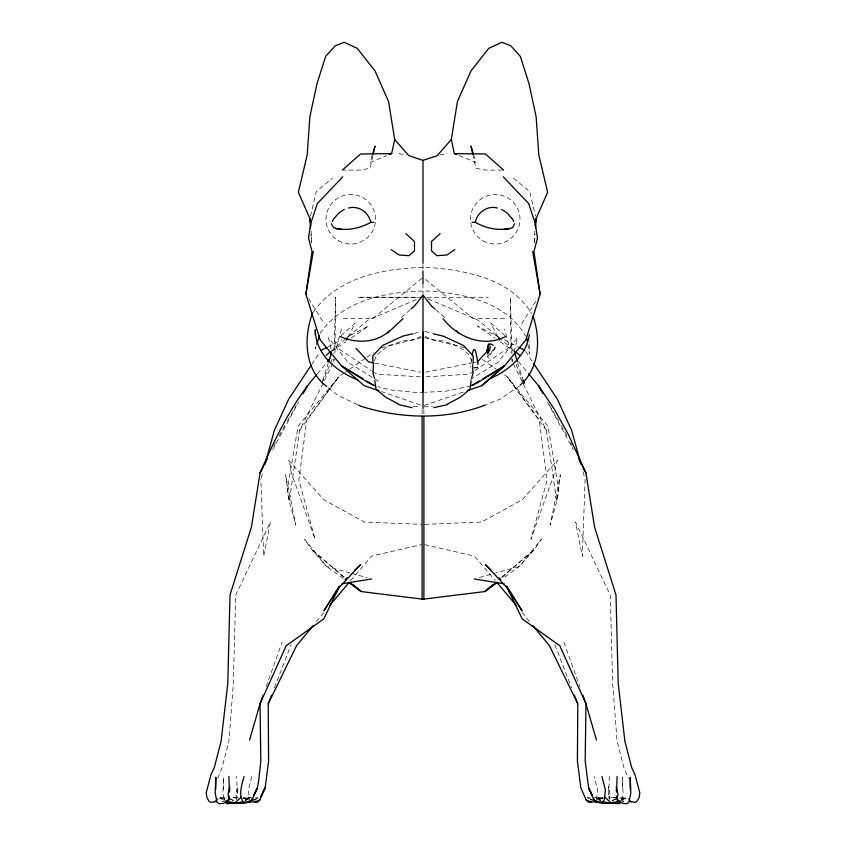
<?xml version="1.0" encoding="UTF-8"?>
<svg xmlns="http://www.w3.org/2000/svg" width="846" height="846" viewBox="0 0 846 846"><rect width="100%" height="100%" fill="white"/><g stroke="black" fill="none" stroke-linecap="round" stroke-linejoin="round"><path stroke-width="0.63" stroke-dasharray="4.23 3.17" d="M223.524 789.413L223.598 777.188L222.953 792.85L224.275 799.999M334.974 352.581L335.608 297.253L334.011 353.744M344.142 373.065L338.738 376.851L298.078 426.151L287.154 490.511L289.258 501.445L285.631 474.733L295.857 525.091L289.258 501.445L299.505 430.625L333.789 361.633L333.863 359M609.3 776.406L608.729 794.68L608.422 786.717L610.167 794.331L609.226 799.259M609.078 798.212L609.152 795.927L609.49 799.333M585.136 479.322L582.312 556.245L575.544 522.014L610.273 594.992L612.652 683.431L617.094 741.223L623.957 767.703L628.282 778.299M534.355 242.559L534.873 231.032M534.545 242.305L535.053 234.416M236.51 799.333L236.848 795.927L236.922 798.212M596.525 799.724L597.572 789.709L594.199 776.522M333.789 361.633L334.128 359.042M471.55 358.746L470.535 367.196M372.832 155.96L370.083 168.301L360.533 170.088L343.688 170.088M621.725 799.999L623.047 792.85L622.402 777.188L622.476 789.413M310.493 216.164L316.267 191.587L332.404 178.231M514.252 351.64L517.488 337.808L497.871 362.426L467.616 381.186M251.801 776.522L248.428 789.709L249.475 799.724M341.456 329.115L336.581 347.346L371.172 370.516M261.213 478.075L262.937 471.793M217.718 778.299L222.043 767.703L228.906 741.223L233.348 683.431L235.727 594.992L270.456 522.014L263.688 556.245L260.864 479.322M374.492 360.988L375.952 356.05L381.715 350.329L391.465 344.703L402.982 340.906L414.128 339.775L420.927 336.359M372.177 155.484L370.03 162.538L386.855 155.579M316.034 346.564L315.294 348.964L315.294 345.115M322.707 380.869L328.354 362.606M266.194 686.614L282.056 642.315M274.411 687.851L291.087 644.779M491.96 351.027L489.168 358.08L487.92 357.932L487.846 355.383M321.956 383.312L329.972 364.404M330.469 363.22L332.478 358.493M348.266 336.782L355.087 323.299L341.139 335.629M273.723 446.106L275.51 442.617M272.708 449.638L298.564 402.051M279.064 435.648L284.859 425.443M287.429 420.917L296.449 405.054M521.739 323.807L537.4 298.617M311.762 364.415L319.682 352.528M487.931 356.272L490.098 353.184M299.505 430.625L338.738 376.851L306.855 419.553L298.86 480.042L315.093 539.251L291.045 471.92L290.527 465.998L288.602 460.224L323.849 499.817L364.393 522.035L421.308 524.351M313.464 311.931C338.442 276.124 386.146 267.875 426.987 267.389C464.718 269.916 510.825 278.366 531.637 313.718M320.063 333.398C343.296 299.399 388.177 291.352 426.67 290.961C462.794 293.171 506.257 301.789 525.461 336.01M316.467 621.535L323.955 612.462M317.43 373.721L326.619 362.648M246.546 800.073L249.147 796.974L243.627 798.212M350.678 580.62L371.637 556.108L421.35 544.623M401.311 317.43L410.067 309.763M502.249 577.3L534.577 549.234L541.345 539.24L519.402 566.418L502.609 578.611M501.71 577.173L534.577 549.234L519.402 566.418L495.566 573.038M331.167 351.09L367.915 320.158L417.945 298.86M622.614 800.411L625.85 797.683L621.651 799.47L624.845 798.455L621.884 798.085L627.203 799.026M421.995 278.207L372.832 318.53L341.456 318.709M252.922 800.591L258.749 797.535L255.175 798.011M612.166 800.771L615.962 798.571M612.07 800.824L617.062 798.455M345.231 372.314L348.478 370.04M349.557 369.29L365.8 357.943M366.878 357.181L373.372 352.645M331.621 351.534L345.739 341.816M351.164 338.072L368.528 326.101L346.553 337.353M519.402 386.093L500.198 399.101L486.725 404.462M473.749 371.235L469.424 374.133L425.58 376.882M474.828 370.516L509.419 347.346L504.544 329.115M602.574 798.032L598.45 800.168L603.103 797.894M328.058 346.818L341.932 339.711M245.139 800.591L250.363 797.99L245.033 800.623M253.885 800.105L258.146 797.99M590.667 800.168L594.156 798.455M414.011 333.493L420.938 331.431M424.227 405.467L464.687 391.55M479.259 577.564L494.318 573.387M593.279 798.19L596.483 797.323M603.198 797.609L598.926 798.772L600.988 798.338L595.045 797.535M381.134 347.791L421.382 337.67M238.054 797.715L230.746 797.894M470.852 386.03L445.853 391.222L425.591 392.258M439.666 155.125L447.174 153.591M425.538 372.187L471.137 363.135M472.396 362.881L476.203 362.12M218.797 799.026L224.116 798.085L221.155 798.455L224.349 799.47L220.15 797.683L223.386 800.411M250.955 797.535L245.012 798.338L247.074 798.772L242.802 797.609M617.633 797.418L608.602 797.937M619.801 798.064L625.427 797.418M424.332 392.322L417.998 392.65L390.44 389.953L377.75 386.633M424.692 524.351L481.607 522.035L522.151 499.817L557.398 460.224L555.473 465.998L554.955 471.92L530.907 539.251L547.14 480.042L539.145 419.553L507.262 376.851L501.858 373.065M424.206 406.863L432.613 406.556M237.398 797.937L228.367 797.418M615.254 797.894L607.946 797.715M502.313 170.088L485.467 170.088L475.917 168.301L473.168 155.96M421.763 297.253L357.678 297.253L419.077 297.295M426.923 297.295L488.322 297.253M504.544 318.709L473.168 318.53L425.009 279.032M413.387 406.556L420.599 406.82M420.42 376.882L376.576 374.133L372.251 371.235M220.573 797.418L226.199 798.064M590.825 798.011L587.251 797.535L593.078 800.591M374.863 363.135L420.462 372.187M398.826 153.591L406.334 155.125M602.373 798.212L596.853 796.974L599.454 800.073M424.65 544.623L474.363 556.108L495.322 580.62M425.062 331.431L431.989 333.493M424.618 337.67L464.866 347.791M249.517 797.323L252.721 798.19M350.434 573.038L326.598 566.418L311.423 549.234L304.655 539.24L326.598 566.418L343.391 578.611M351.682 573.387L366.741 577.564M228.938 798.455L233.93 800.824M381.313 391.55L420.547 405.044M459.145 155.579L475.97 162.538L473.823 155.484M428.055 298.86L478.085 320.158L514.833 351.09M230.038 798.571L233.834 800.771M357.467 404.6L337.892 395.389L327.73 387.246M251.844 798.455L255.333 800.168M242.897 797.894L247.55 800.168L243.426 798.032M600.967 800.623L595.637 797.99L600.861 800.591M587.854 797.99L592.115 800.105M425.073 336.359L431.872 339.775L443.018 340.906L454.535 344.703L464.285 350.329L470.048 356.05L471.508 360.988M499.447 337.353L477.472 326.101L494.836 338.072M504.068 339.711L517.942 346.818M378.384 381.186L348.129 362.426L328.512 337.808L331.748 351.64M500.261 341.816L514.379 351.534M482.368 359.455L496.443 369.29M435.933 309.763L444.689 317.43M513.596 178.231L529.733 191.587L535.507 216.164M344.29 577.173L311.423 549.234L343.751 577.3M504.861 335.629L490.913 323.299L497.734 336.782M518.545 361.644L527.735 372.716M522.045 612.462L529.533 621.535M546.495 430.625L507.262 376.851L547.922 426.151L558.846 490.511L556.742 501.445L550.143 525.091L560.369 474.733L556.742 501.445L546.495 430.625L512.211 361.633L511.872 359.042M525.599 351.45L532.79 362.257M308.6 298.617L324.261 323.807M549.551 405.054L558.572 420.917M561.141 425.443L566.936 435.648M547.436 402.051L573.292 449.638M570.49 442.617L572.277 446.106M516.028 364.404L522.045 378.585M554.913 644.779L571.589 687.851M563.944 642.315L579.806 686.614M517.646 362.606L522.542 378.437M583.063 471.793L584.787 478.075M236.774 799.259L235.833 794.331L237.578 786.717L237.271 794.68L236.7 776.406M527.819 344.185L529.374 353.861L529.374 341.054M310.947 234.416L311.455 242.305M311.127 231.032L311.645 242.559M511.989 353.744L510.392 297.253L511.026 352.581M512.137 359L512.211 361.633M423.899 409.718L423.899 415.132M423 264.661L423 269.937M423 283.844L423 294.175M422.101 409.718L422.101 415.132M224.973 798.677L223.841 800.929L222.382 801.786L224.973 798.677M623.618 801.786L622.159 800.929L621.027 798.677L623.618 801.786M338.379 240.708A24.777 24.777 0 0 0 375.539 219.251A24.777 24.777 0 0 0 338.379 197.795A24.777 24.777 0 0 0 338.379 240.708M482.844 240.708A24.777 24.777 0 0 0 520.004 219.251A24.777 24.777 0 0 0 482.844 197.795A24.777 24.777 0 0 0 482.844 240.708"/><path stroke-width="1.27" d="M574.455 695.232L577.786 703.84L577.395 760.988L580.832 787.827L586.257 800.052L588.33 802.145L595.013 801.849L596.092 800.475M215.741 789.413L215.815 777.188L215.17 792.85L216.988 802.167L219.103 803.7L223.407 803.393L229.086 799.195M488.533 346.056L488.554 344.28L487.518 350.181M423 408.607L423.201 332.351M616.586 792.068L617.083 776.406M616.861 798.212L616.935 795.927L617.39 800.475L616.808 801.945L610.791 802.653L604.636 796.974L605.355 789.709L601.982 776.522M229.615 791.264L229.71 788.99M373.393 364.679L373.033 373.498L374.429 378.257M535.106 225.903L536.078 218.628L547.637 192.285L538.807 154.955L536.121 116.685L529.057 83.87L520.385 56.439L510.762 45.747L501.815 42.3L488.755 48.328L470.979 70.948L457.411 101.647L451.32 139.527L454.334 153.591L456.734 154.585M535.486 227.838L536.078 218.628M604.636 796.974L604.308 799.724L602.796 801.849L596.113 802.145L594.04 800.052L588.615 787.827L585.178 760.988L585.971 703.84L582.883 695.232M366.752 381.038L374.429 385.649L368.095 382.593L341.541 365.906L320.211 339.986L305.871 294.228L312.058 251.516L308.504 238.022L310.778 223.344L317.366 203.526L342.746 176.856M490.426 346.564L489.601 350.159L487.56 353.713L488.935 344.459L489.263 343.825L491.008 344.174M471.19 380.7L469.879 389.287L459.907 397.504L447.724 403.859M487.56 353.713L488.459 347.875L486.683 351.354M305.871 294.228L313.295 251.516M617.252 798.021L617.95 794.331L616.205 786.717M389.266 154.585L391.666 153.591L394.68 139.527L388.589 101.647L375.021 70.948L357.245 48.328L344.185 42.3L335.238 45.747L325.615 56.439L316.943 83.87L309.879 116.685L307.193 154.955L298.363 192.285L309.922 218.628L310.894 225.903M373.107 154.723L375.021 146.083L372.526 154.31M229.795 786.717L228.05 794.331L228.748 798.021M244.018 776.522C242.062 784.305 238.117 794.51 243.204 801.849L249.887 802.145L251.96 800.052L257.385 787.827L258.612 781.281L260.822 760.988L260.029 703.84L263.117 695.232M487.021 350.181L488.597 344.428M472.184 355.341C474.775 339.383 477.451 360.555 477.979 364.584M265.01 464.264L274.337 430.392L288.74 399.005L311.042 365.504M249.549 740.038L260.029 703.84L286.181 645.762L323.859 618.796L339.51 586.289M471.571 378.257L472.967 373.498L472.607 364.679M312.682 312.883C303.397 336.92 304.179 369.998 326.715 386.432M316.764 344.174L319.333 335.799M529.374 334.646C526.138 356.018 507.991 371.257 488.935 379.071M328.734 361.379L331.368 352.856M503.254 176.856L528.634 203.526L535.222 223.344L537.496 238.022L533.942 251.516L540.129 294.228L525.789 339.986L504.459 365.906L481.85 385.649L467.129 390.704M472.142 222.287L475.219 222.287C477.207 212.42 487.518 205.187 497.416 208.01M249.908 800.475L250.987 801.849L257.67 802.145L259.743 800.052L265.168 787.827L260.843 796.689L265.168 787.827L268.605 760.988L268.214 703.84L271.545 695.232M268.214 703.84L296.512 645.762L313.147 625.575M253.599 795.578L257.385 787.827L253.673 795.6M217.179 798.677L216.058 800.929L214.598 801.786M346.564 340.155L347.706 337.914M267.209 458.902L260.092 472.851L251.41 527.174L230.006 594.992L227.796 683.431L221.113 741.223L214.26 767.703L211.003 774.661L206.202 792.691L206.836 797.535L209.237 801.585L211.225 802.368L216.449 801.342M514.59 223.735L512.581 227.606C500.472 231.529 486.186 228.621 475.219 222.287M262.62 468.208L260.092 472.851C275.257 438.281 291.659 403.468 316.594 374.725M304.243 391.603L307.394 385.797L302.889 393.728M339.235 586.204L323.902 610.759L338.633 588.097L360.544 564.599L355.109 569.876M334.699 217.792L338.939 212.896L344.29 209.406M520.184 385.131C539.833 368.116 540.763 338.696 533.012 315.844M329.781 605.398L349.007 582.587M327.455 361.644L329.961 358.619M241.364 796.974L235.209 802.653L229.192 801.945L228.61 800.475L229.065 795.927L229.139 798.212M451.32 139.527L437.16 155.643L423 160.37L408.84 155.643L394.68 139.527M340.208 336.454C356.113 343.846 376.597 343.106 389.615 330.68M477.461 361.877L487.296 351.217M345.157 579.563L346.966 577.807M387.108 333.514L402.982 318.656M440.121 233.623L431.523 241.544L431.523 250.85L437.075 255.682L447.048 254.974L454.82 249.581M342.387 170.088L360.533 153.993L391.666 153.591M481.85 385.649L504.523 365.842M496.38 582.397L484.769 591.566L422.101 599.317L422.101 416.444M492.742 584.798L484.769 591.566L497.363 582.429M326.196 355.278L330.173 351.925M411.082 308.927L414.128 306.453L423 295.127L431.872 306.453L434.918 308.927M619.949 800.771C615.624 805.392 608.337 802.991 603.092 801.68M618.955 801.5L617.157 802.865L620.435 801.384M621.228 802.167L619.113 803.7L614.799 803.393L613.139 802.473M492.71 350.699L494.561 349.049L495.005 347.23M373.858 222.287L370.781 222.287C359.814 228.621 345.528 231.529 333.419 227.606L331.41 223.735M479.248 381.038L471.571 385.649L477.905 382.593L504.459 365.906L482.537 379.071M609.628 802.717L602.468 803.446L595.309 801.68M232.862 802.473L231.201 803.393L226.887 803.7L224.772 802.167M321.12 350.371L326.905 347.41M243.68 802.346L239.619 802.685M485.498 404.948C445.927 420.166 401.046 418.95 360.925 406.228L358.619 405.149M505.792 336.454C483.457 348.023 457.623 337.448 443.018 318.656M242.908 801.68L235.748 803.446L228.843 802.865L225.565 801.384M250.691 801.68L243.532 803.446L236.372 802.717M477.715 367.375L474.32 367.735M433.818 407.687L447.724 404.568M412.869 333.747L402.495 336.211L382.561 345.485L372.832 355.828L372.832 363.389M348.584 208.01C358.482 205.187 368.793 212.42 370.781 222.287M341.932 583.761L371.754 578.96M504.205 229.351L510.022 228.758M606.381 802.685L602.32 802.346M454.334 153.591L485.467 153.993L503.613 170.088M335.978 228.758L341.795 229.351M474.246 578.96L504.068 583.761M373.604 362.881L368.539 361.877L356.029 348.319M433.131 333.747L443.505 336.211L463.439 345.485L473.168 355.828L473.168 363.389M398.276 404.568L412.182 407.687M629.551 801.342L634.775 802.368L636.763 801.585L639.164 797.535L639.798 792.691L634.997 774.661L631.74 767.703L624.887 741.223L618.204 683.431L615.994 594.992L594.59 527.174L585.908 472.851L568.131 434.061L554.267 409.126L538.606 385.797L528.57 373.721M378.871 390.704L364.15 385.649L341.477 365.842M357.9 379.949C336.719 371.732 315.304 354.337 315.294 329.75L315.294 334.879M519.095 347.41L524.88 350.371M491.315 344.259L493.292 345.274M501.71 209.406L507.061 212.896L511.301 217.792M398.276 403.859L386.093 397.504L376.121 389.287L374.81 380.7M631.402 801.786L629.942 800.929L628.821 798.677M341.541 365.906L363.463 379.071M391.18 249.581L398.952 254.974L408.925 255.682L414.477 250.85L414.477 241.544L405.879 233.623M348.637 582.429L361.231 591.566L423.899 599.317L423.899 416.444M227.045 801.5L228.843 802.865L226.051 800.771M616.914 799.195L622.593 803.393L626.897 803.7L629.012 802.167L630.83 792.85L630.185 777.188L630.259 789.413M515.827 351.925L519.804 355.278M353.258 584.798L361.231 591.566L349.62 582.397M490.892 569.876L485.456 564.599L507.367 588.097L522.098 610.759L506.765 586.204M499.034 577.807L500.843 579.563M456.385 330.68L458.892 333.514M496.993 582.587L516.219 605.398M532.853 625.575L549.488 645.762L577.786 703.84M533.509 363.336L557.26 399.005L571.663 430.392L580.99 464.264M543.111 393.728L538.606 385.797L541.757 391.603M592.327 795.6L588.615 787.827L592.401 795.578M583.38 468.208L585.908 472.851L578.791 458.902M498.294 337.914L499.436 340.155M506.49 586.289L522.141 618.796L559.819 645.762L585.971 703.84L596.451 740.038M523.04 380.943L524.044 383.312L522.913 379.653M514.632 352.856L517.266 361.379M473.474 154.31L470.979 146.083L472.893 154.723M532.705 251.516L540.129 294.228M526.846 338.136L527.428 341.763M309.922 218.628L310.514 227.838M616.29 788.99L616.385 791.264M423 391.867L422.799 332.351M228.917 776.406L229.414 792.068M423 160.37L423 263.413M423 270.9L423 283.516M423 295.466L423 333.091M332.192 221.673A23.773 23.773 0 0 1 334.339 217.792M511.661 217.792A23.773 23.773 0 0 1 513.808 221.673M247.307 802.241L251.96 800.052L247.307 802.241M255.09 802.241L259.743 800.052L255.09 802.241M598.693 802.241L594.04 800.052L598.693 802.241M590.91 802.241L586.257 800.052L590.91 802.241"/></g></svg>
